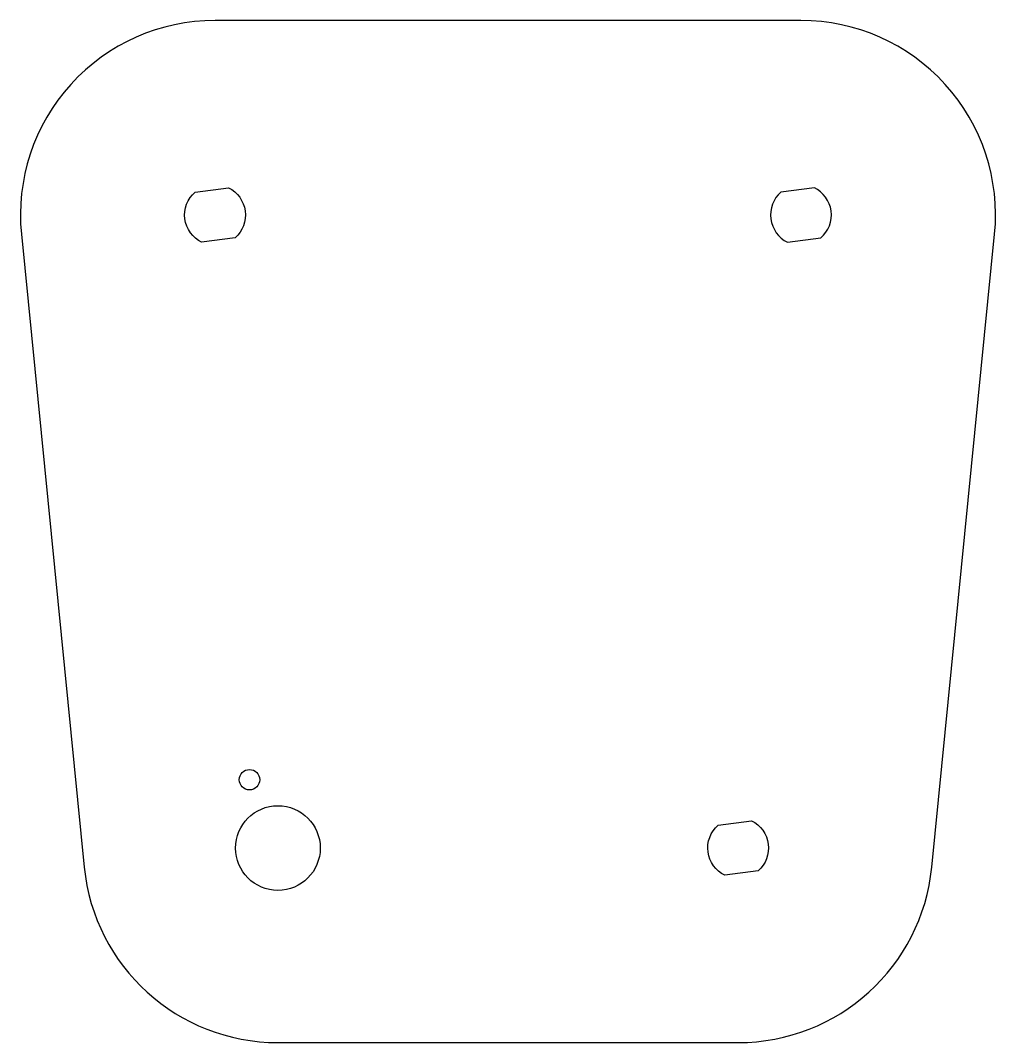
# Model space of a CAD drawing. Header units: millimetres. Extents: x -50 to 50, y -55 to 50.
import ezdxf

# ---------------------------------------------------------------- set-up
doc = ezdxf.new("R2010")
doc.units = ezdxf.units.MM
doc.layers.get('0').update_dxf_attribs({"linetype": 'CONTINUOUS'})

msp = doc.modelspace()

# ---------------------------------------------------------------- linework, layer by layer
for points in [[(-30.11, 50.02, 0.443492), (-50.02, 28.05), (-43.56, -37.04, 0.385529), (-23.65, -55.07), (23.65, -55.07, 0.385529), (43.56, -37.04), (50.02, 28.05, 0.443492), (30.11, 50.02)], [(-28.06, 27.67), (-31.49, 27.22, -0.535125), (-32.17, 32.38), (-28.74, 32.83, -0.535125)], [(28.06, 32.38, 0.535125), (28.74, 27.22), (32.17, 27.67, 0.535125), (31.49, 32.83)], [(25.71, -37.42), (22.28, -37.87, -0.535125), (21.6, -32.72), (25.03, -32.26, -0.535125)]]:
    msp.add_lwpolyline(points, format="xyb", close=True)
for centre, radius in [((-26.57, -28.04), 1.05), ((-23.65, -35.07), 4.35)]:
    msp.add_circle(centre, radius)

doc.saveas('drawing.dxf')
